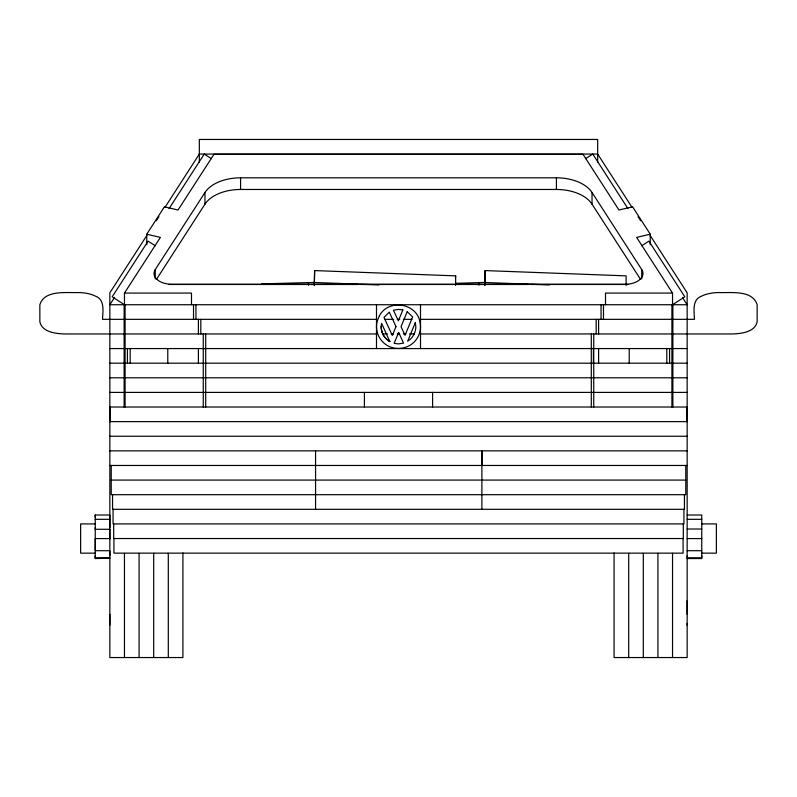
<?xml version="1.0" encoding="UTF-8"?>
<svg xmlns="http://www.w3.org/2000/svg" width="797" height="797" viewBox="0 0 797 797"><rect width="100%" height="100%" fill="white"/><g stroke="black" fill="none" stroke-linecap="round" stroke-linejoin="round"><path stroke-width="1.2" d="M109.847 527.415L109.847 515.011L95.241 515.011L95.241 558.538L109.847 558.279M109.856 614.407L109.847 625.296M109.847 555.758L109.847 550.707L95.241 550.707L95.241 539.22M109.847 539.22L109.847 529.288L95.241 529.288L95.241 527.415M481.886 465.468L481.886 450.853L481.886 509.303M687.144 614.407L687.153 600.759M687.153 555.758L687.153 557.82L701.758 557.82L701.758 555.758M687.153 529.019L701.758 529.019M314.626 270.582L314.307 285.316L314.626 270.582L455.645 275.862L455.645 285.396M455.436 277.735L455.645 275.862M485.104 270.582L484.795 285.316L485.104 270.582L626.123 275.862L626.123 285.396M381.165 326.65L381.604 323.383L389.833 341.604A17.235 17.235 0 0 1 381.165 326.65A17.235 17.235 0 0 0 389.813 341.584L389.902 341.365M146.758 244.689L146.758 234.198L164.411 206.812L178.03 210.01L213.945 154.329L583.055 154.329L618.97 210.01L632.589 206.812L650.242 234.198L650.242 244.689M146.857 235.434L109.847 292.808L109.847 657.545L182.911 657.545L182.911 552.919M156.272 220.829L158.962 216.654M165.019 207.27L199.33 154.06L597.67 154.06L631.981 207.27M169.074 208.605L204.241 154.06L211.404 158.683M114.559 297.43L109.847 304.733L687.153 304.733L682.441 297.43M155.256 245.745L148.093 241.132L112.188 296.813L124.462 304.733L124.462 293.077L160.376 237.396L146.758 234.198M155.246 278.92L155.246 269.595L204.968 192.505A38.206 23.043 0 0 1 240.574 177.811L556.426 177.811A38.206 23.043 0 0 1 592.032 192.505L641.754 269.595L641.754 278.92M156.591 279.159L204.968 204.162L204.968 192.505M585.596 158.683L592.759 154.06L627.926 208.605M641.744 245.745L648.907 241.132L684.812 296.813L672.538 304.733L672.538 293.077L636.624 237.396L650.242 234.198M261.695 283.862L314.636 282.447M455.555 283.343L485.114 282.447M204.968 204.162A38.206 23.043 0 0 1 240.574 189.467L556.426 189.467A38.206 23.043 0 0 1 592.032 204.162L640.409 279.159M169.034 284.479L358.082 284.479M360.563 284.479L528.471 284.479M530.951 284.479L627.966 284.479M124.462 293.077L191.489 293.077L191.489 304.733M672.538 293.077L605.511 293.077L605.511 304.733M376.493 319.338L102.544 319.338C102.803 311.338 105.154 299.622 95.411 296.115C90.071 293.545 84.084 292.609 78.186 292.549C66.32 293.067 44.502 289.65 39.85 304.733L39.85 321.779C42.022 332.1 55.461 333.594 64.208 333.953L376.493 333.953M385.051 319.338L393.608 319.338M397.275 319.338L399.725 319.338M403.392 319.338L411.949 319.338M420.507 319.338L694.456 319.338C694.197 311.338 691.846 299.622 701.589 296.115C706.929 293.545 712.917 292.609 718.814 292.549C730.68 293.067 752.498 289.65 757.15 304.733L757.15 321.779C754.978 332.1 741.539 333.594 732.792 333.953L420.507 333.953M382.61 333.953L387.491 333.953M391.168 333.953L393.608 333.953M397.275 333.953L399.725 333.953M403.392 333.953L405.832 333.953M409.509 333.953L414.39 333.953M109.847 348.568L687.153 348.568M109.847 363.183L687.153 363.183M109.847 377.798L687.153 377.798M109.847 392.403L687.153 392.403M109.847 407.018L687.153 407.018M109.847 421.633L687.153 421.633M109.847 436.248L687.153 436.248M109.847 450.853L687.153 450.853M109.847 465.468L687.153 465.468M111.231 480.083L685.769 480.083M687.153 515.011L701.758 515.011L701.758 558.538L687.153 558.538M95.241 519.325L109.847 519.325M687.153 519.325L701.758 519.325M95.241 523.918L80.627 523.918L80.627 553.148L95.55 553.148M701.758 523.918L716.373 523.918L716.373 553.148L701.45 553.148M95.241 538.583L109.847 538.583M687.153 538.583L701.758 538.583M687.153 550.707L701.758 550.707M95.241 557.82L109.847 557.82M485.104 282.507L549.432 284.908M314.626 282.507L378.954 284.908M638.038 216.654L640.728 220.829M650.143 235.434L687.153 292.808L687.153 657.545L614.088 657.545L614.088 552.919M687.144 623.453L687.153 625.296M686.835 407.018L686.835 421.633M685.769 465.468L685.769 494.698L111.231 494.698L111.231 465.468M684.444 494.698L684.444 509.303L112.556 509.303L112.556 494.698M683.936 509.303L683.936 523.918L113.064 523.918L113.064 509.303M683.308 523.918L683.308 538.533L113.692 538.533L113.692 523.918M683.089 538.533L683.089 553.148L113.911 553.148L113.911 538.533M672.867 304.733L672.867 407.018M672.538 553.317L672.538 657.545M671.911 304.733L671.911 407.018M669.57 348.568L669.57 363.183M666.82 348.568L666.82 363.183M657.923 553.317L657.923 657.545M643.309 553.317L643.309 657.545M629.222 348.568L629.222 363.183M628.703 553.317L628.703 657.545M603.478 304.733L603.478 319.338M601.048 304.733L601.048 319.338M598.607 319.338L598.607 333.953M598.607 348.568L598.607 363.183M597.67 162.409L597.67 139.455L199.33 139.455L199.33 162.409M596.176 319.338L596.176 333.953M593.735 333.953L593.735 407.018M593.406 348.568L593.406 363.183M592.032 192.505L592.032 204.162M591.304 333.953L591.304 407.018M556.426 177.811L556.426 189.467M478.937 282.835L478.937 285.216M432.592 392.403L432.592 407.018M420.507 304.733L420.507 348.568M376.493 304.733L376.493 348.568M364.408 392.403L364.408 407.018M315.572 450.853L315.572 509.303M308.459 282.835L308.459 285.216M240.574 177.811L240.574 189.467M205.696 333.953L205.696 407.018M203.265 333.953L203.265 407.018M200.824 319.338L200.824 333.953M198.393 319.338L198.393 333.953M198.393 348.568L198.393 363.183M195.952 304.733L195.952 319.338M193.522 304.733L193.522 319.338M168.297 553.317L168.297 657.545M167.778 348.568L167.778 363.183M153.691 553.317L153.691 657.545M139.076 553.317L139.076 657.545M130.18 348.568L130.18 363.183M127.43 348.568L127.43 363.183M125.089 304.733L125.089 407.018M124.462 553.317L124.462 657.545M124.133 304.733L124.133 407.018M110.165 407.018L110.165 421.633M95.241 515.011L95.241 517.442M95.241 555.758L95.241 558.279M155.246 269.595A17.873 10.779 0 0 0 171.903 284.28L625.097 284.28A17.873 10.779 0 0 0 641.754 269.595M395.97 326.65L392.323 335.477L383.975 317.385L389.275 312.125L395.97 326.65M402.864 309.953L398.361 320.862L393.439 310.212L398.5 309.385L402.864 309.953M398.639 332.429L394.136 343.338L398.5 343.915L403.561 343.089L398.639 332.429M407.187 311.717L401.03 326.65L405.035 335.328L412.637 316.887L407.187 311.717M415.307 322.675L407.656 341.226L410.754 338.855A17.225 17.225 0 0 0 415.835 326.65L415.307 322.675M379.442 315.692L377.24 320.972A21.888 21.888 0 0 0 387.501 345.619C395.95 350.431 407.137 348.966 414.061 342.152A21.858 21.858 0 0 0 419.76 320.972C415.566 302.671 388.229 299.104 379.442 315.692"/></g></svg>
